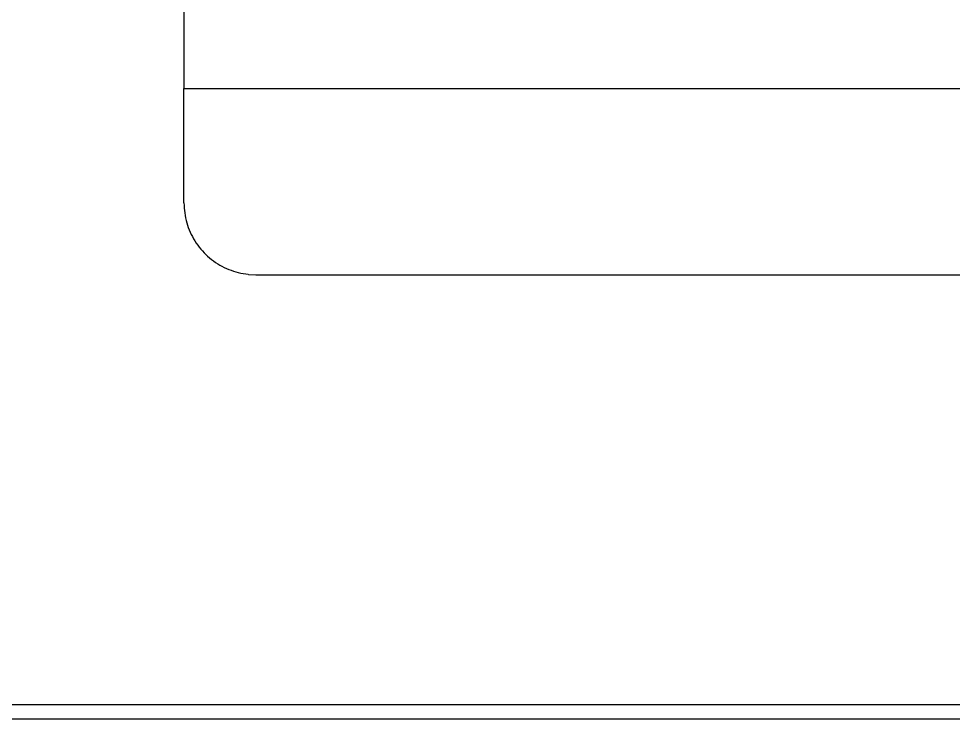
# Model space of a CAD drawing. Header units: millimetres. Extents: x -573 to 3430, y 0 to 3769.
# Drawn here: x 309.78 to 322.81, y 433.77 to 443.54 of the extents above; entities that cross this region are included whole.
import ezdxf

# ---------------------------------------------------------------- set-up
doc = ezdxf.new("R2010")
doc.units = ezdxf.units.MM
doc.layers.add('01 Basic thick', color=7, linetype='Continuous', lineweight=35)

msp = doc.modelspace()

# ---------------------------------------------------------------- linework, layer by layer
at = {"layer": '01 Basic thick', "lineweight": -3}
for p, q in [((312.089, 477.374, -368.054), (312.089, 442.57, -368.054)), ((312.089, 442.57, -368.054), (384.589, 442.57, -368.054)), ((312.089, 440.972, -368.054), (312.089, 442.57, -368.054)), ((312.089, 440.972, -368.054), (312.09, 440.937, -368.054)), ((312.09, 440.937, -368.054), (312.091, 440.902, -368.054)), ((312.091, 440.902, -368.054), (312.094, 440.868, -368.054)), ((312.094, 440.868, -368.054), (312.099, 440.833, -368.054)), ((312.099, 440.833, -368.054), (312.104, 440.799, -368.054)), ((312.104, 440.799, -368.054), (312.111, 440.764, -368.054)), ((312.111, 440.764, -368.054), (312.119, 440.73, -368.054)), ((312.119, 440.73, -368.054), (312.128, 440.697, -368.054)), ((312.128, 440.697, -368.054), (312.138, 440.663, -368.054)), ((312.138, 440.663, -368.054), (312.149, 440.63, -368.054)), ((312.149, 440.63, -368.054), (312.162, 440.598, -368.054)), ((312.162, 440.598, -368.054), (312.175, 440.566, -368.054)), ((312.175, 440.566, -368.054), (312.19, 440.534, -368.054)), ((312.19, 440.534, -368.054), (312.206, 440.503, -368.054)), ((312.206, 440.503, -368.054), (312.223, 440.473, -368.054)), ((312.223, 440.473, -368.054), (312.241, 440.443, -368.054)), ((312.241, 440.443, -368.054), (312.26, 440.413, -368.054)), ((312.26, 440.413, -368.054), (312.28, 440.385, -368.054)), ((312.28, 440.385, -368.054), (312.301, 440.357, -368.054)), ((312.301, 440.357, -368.054), (312.323, 440.33, -368.054)), ((312.323, 440.33, -368.054), (312.346, 440.303, -368.054)), ((312.346, 440.303, -368.054), (312.369, 440.278, -368.054)), ((312.369, 440.278, -368.054), (312.394, 440.253, -368.054)), ((312.394, 440.253, -368.054), (312.419, 440.229, -368.054)), ((312.419, 440.229, -368.054), (312.446, 440.207, -368.054)), ((312.446, 440.207, -368.054), (312.473, 440.185, -368.054)), ((312.473, 440.185, -368.054), (312.501, 440.164, -368.054)), ((312.501, 440.164, -368.054), (312.529, 440.144, -368.054)), ((312.529, 440.144, -368.054), (312.559, 440.125, -368.054)), ((312.559, 440.125, -368.054), (312.588, 440.107, -368.054)), ((312.588, 440.107, -368.054), (312.619, 440.09, -368.054)), ((312.619, 440.09, -368.054), (312.65, 440.074, -368.054)), ((312.65, 440.074, -368.054), (312.682, 440.059, -368.054)), ((312.682, 440.059, -368.054), (312.714, 440.045, -368.054)), ((312.714, 440.045, -368.054), (312.746, 440.033, -368.054)), ((312.746, 440.033, -368.054), (312.779, 440.021, -368.054)), ((312.779, 440.021, -368.054), (312.813, 440.011, -368.054)), ((312.813, 440.011, -368.054), (312.846, 440.002, -368.054)), ((312.846, 440.002, -368.054), (312.88, 439.994, -368.054)), ((312.88, 439.994, -368.054), (312.914, 439.988, -368.054)), ((312.914, 439.988, -368.054), (312.949, 439.982, -368.054)), ((312.949, 439.982, -368.054), (312.984, 439.978, -368.054)), ((312.988, 439.977, -368.054), (313.089, 439.972, -368.054)), ((313.089, 439.972, -368.054), (383.589, 439.972, -368.054)), ((538.339, 433.972, -368.054), (158.339, 433.972, -368.054)), ((538.339, 433.772, -368.054), (158.339, 433.772, -368.054))]:
    msp.add_line(p, q, dxfattribs=at)

doc.saveas('drawing.dxf')
